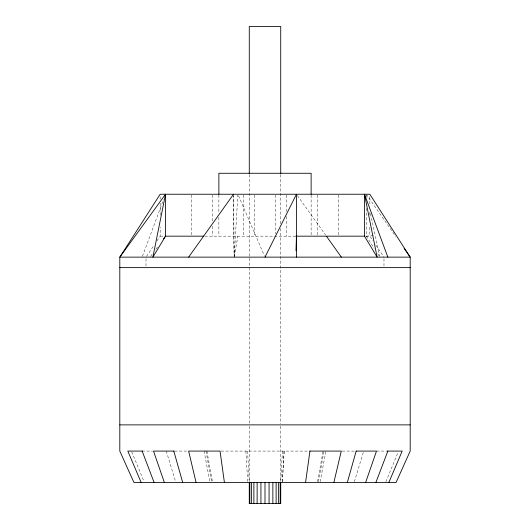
<?xml version="1.0" encoding="UTF-8"?>
<svg xmlns="http://www.w3.org/2000/svg" width="530" height="530" viewBox="0 0 530 530"><rect width="100%" height="100%" fill="white"/><g stroke="black" fill="none" stroke-linecap="round" stroke-linejoin="round"><path stroke-width="0.4" stroke-dasharray="2.65 1.99" d="M282.424 451.083L280.767 481.724L280.728 424.596M234.2 257.136L237.818 195.06M282.298 481.724L284.113 451.083M282.357 481.724L284.179 451.083M234.346 256.328L237.864 236.168M317.563 481.724L323.081 451.083M318.411 481.724L324.015 451.083M320.147 481.724L325.93 451.083M354.351 481.743L363.732 451.083M142.431 256.368L163.531 199.605M385.873 481.783L398.268 451.832M146.465 256.46L154.23 244.966M156.966 240.905L160.166 236.168L160.166 227.125M150.547 256.48L152.481 253.863M155.866 249.272L157.794 246.655M366.263 208.217L366.263 236.168L375.214 235.413M160.166 236.168L163.737 236.168M204.812 236.168L296.449 236.168M365.813 236.168L369.834 236.168L373.034 240.905M142.146 451.083L152.6 451.083M174.635 451.083L187.752 451.083M221.149 451.083L309.957 451.083M342.248 451.083L355.365 451.083M376.644 451.083L387.066 451.083M297.409 195.577L325.599 235.055M366.263 194.238L395.705 236.393M375.77 244.966L383.985 257.136M366.263 236.168L374.2 248.345M377.731 253.757L379.93 257.136M238.513 195.736L264.351 255.639M131.732 451.832L144.127 481.783M166.268 451.083L175.649 481.743M366.435 195.047L367.317 199.081M370.477 213.61L379.758 256.334M204.07 451.083L209.853 481.724M205.984 451.083L211.589 481.724M206.919 451.083L212.437 481.724M245.887 451.083L247.702 481.724M247.576 451.083L249.232 481.724L249.272 424.596M233.551 194.238L234.194 256.308L233.551 236.168L233.551 195.881M383.985 258.753L383.985 266.007M369.834 196.703L369.834 205.746M369.834 212.325L369.834 215.617M369.834 227.125L369.834 236.168M338.385 195.06L338.385 236.168M317.417 195.06L317.417 236.168M311.13 195.06L311.13 235.346M286.677 195.06L286.677 211.503M286.677 216.439L286.677 236.168M280.728 174.648L280.728 224.309M280.728 228.443L280.728 423.768M275.481 195.06L275.481 233.703M254.519 195.06L254.519 236.168M249.272 174.648L249.272 423.768M243.323 195.06L243.323 236.168M218.87 195.06L218.87 212.325M218.87 217.26L218.87 236.168M212.583 195.06L212.583 222.189M212.583 226.303L212.583 236.168M191.615 195.06L191.615 236.168M160.166 196.703L160.166 199.167M160.166 203.281L160.166 215.617M146.015 258.753L146.015 266.007"/><path stroke-width="0.79" d="M295.998 250.683L296.449 236.168M305.565 482.532L309.944 451.083M165.526 194.238L152.879 257.136L165.526 236.168L165.526 194.238L119.806 257.136L119.806 451.083L133.957 482.532L396.042 482.532L410.193 451.083L410.193 257.136L369.834 194.238L160.166 194.238L119.806 257.136L410.193 257.136L404.118 248.438M333.847 482.532L341.28 451.083L309.918 451.083M347.296 482.532L356.186 451.083M365.62 482.532L376.492 451.083L356.133 451.083M375.876 482.532L387.854 451.083M388.821 482.532L402.19 451.083L387.377 451.083M265 257.136L296.449 194.238L296.449 257.136M188.634 257.136L233.551 194.238M163.591 238.791L165.526 236.168L203.652 236.168M295.833 236.168L364.686 236.168M119.806 267.623L410.193 267.623M119.806 424.875L410.193 424.875M142.643 451.083L127.809 451.083L141.179 482.532M174.006 451.083L153.508 451.083L164.38 482.532M326.553 236.393L341.366 257.136M142.146 451.083L154.124 482.532M364.474 194.238L377.121 257.136L364.474 236.168L364.474 194.238L387.854 257.136M173.814 451.083L182.704 482.532M196.08 482.532L188.634 451.083L220.043 451.083L224.422 482.532M311.13 194.238L311.13 173.27L218.87 173.27L218.87 194.238M280.728 173.82L280.728 26.5L249.272 26.5L249.272 173.82M280.728 482.532L280.728 503.5L249.272 503.5L249.272 482.532M280.191 482.532L280.191 503.5M278.621 482.532L278.621 503.5M276.117 482.532L276.117 503.5M272.864 482.532L272.864 503.5M269.068 482.532L269.068 503.5M265 482.532L265 503.5M260.932 482.532L260.932 503.5M257.136 482.532L257.136 503.5M253.883 482.532L253.883 503.5M251.379 482.532L251.379 503.5M249.809 482.532L249.809 503.5"/></g></svg>
